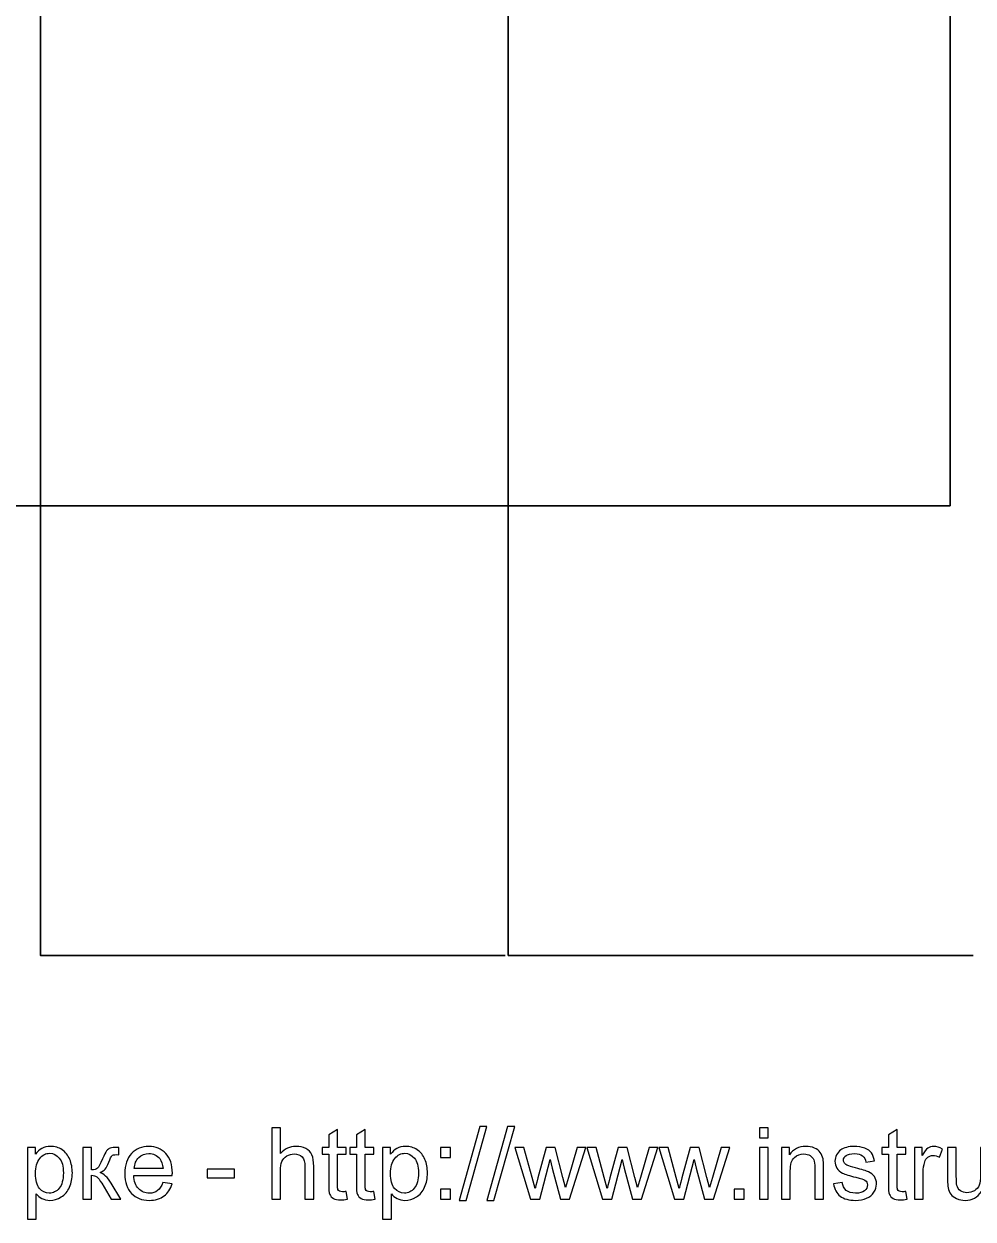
# Model space of a CAD drawing. Header units: centimetres. Extents: x -25 to 25, y -18.5 to 14.8.
# Drawn here: x -12.56 to 0.67, y -18.51 to -1.85 of the extents above; entities that cross this region are included whole.
import ezdxf

# ---------------------------------------------------------------- set-up
doc = ezdxf.new("R2010")
doc.units = ezdxf.units.CM
doc.header["$MEASUREMENT"] = 0
doc.layers.add('layer 1', color=7, linetype='Continuous')

msp = doc.modelspace()

# ---------------------------------------------------------------- linework, layer by layer
at = {"layer": 'layer 1', "color": 242, "lineweight": 35}
for points, knots in [([(0.35213, -8.56191), (0.35213, -8.56191), (-24.62987, -8.56191), (-24.62987, -8.56191), (-24.62987, -8.56191), (-24.62987, -8.56191), (-24.62987, 9.14346), (-24.62987, 9.14346), (-24.62987, 9.14346), (-24.62987, 9.14346), (0.35213, 9.14346), (0.35213, 9.14346), (0.35213, 9.14346), (0.35213, 9.14346), (0.35213, -8.56191), (0.35213, -8.56191)], [0, 0, 0, 0, 0.2, 0.2, 0.2, 0.2, 0.4, 0.4, 0.4, 0.4, 0.6, 0.6, 0.6, 0.6, 1, 1, 1, 1]), ([(-5.85171, -14.82957), (-5.85171, -14.82957), (-12.33358, -14.82957), (-12.33358, -14.82957), (-12.33358, -14.82957), (-12.33358, -14.82957), (-12.33358, 8.36534), (-12.33358, 8.36534), (-12.33358, 8.36534), (-12.33358, 8.36534), (-5.85171, 8.36534), (-5.85171, 8.36534)], [0, 0, 0, 0, 0.25, 0.25, 0.25, 0.25, 0.5, 0.5, 0.5, 0.5, 1, 1, 1, 1]), ([(0.67252, -14.82957), (0.67252, -14.82957), (-5.80935, -14.82957), (-5.80935, -14.82957), (-5.80935, -14.82957), (-5.80935, -14.82957), (-5.80935, 8.36534), (-5.80935, 8.36534), (-5.80935, 8.36534), (-5.80935, 8.36534), (0.67252, 8.36534), (0.67252, 8.36534)], [0, 0, 0, 0, 0.25, 0.25, 0.25, 0.25, 0.5, 0.5, 0.5, 0.5, 1, 1, 1, 1])]:
    msp.add_open_spline(points, degree=3, knots=knots, dxfattribs=at)
at = {"layer": 'layer 1', "color": 250}
for points, knots in [([(-9.10737, -18.22838), (-9.10737, -18.22838), (-9.10737, -17.23277), (-9.10737, -17.23277), (-9.10737, -17.23277), (-9.10737, -17.23277), (-8.985, -17.23277), (-8.985, -17.23277), (-8.985, -17.23277), (-8.985, -17.23277), (-8.985, -17.59106), (-8.985, -17.59106), (-8.985, -17.59106), (-8.92822, -17.52455), (-8.85661, -17.4914), (-8.76993, -17.4914), (-8.76993, -17.4914), (-8.71686, -17.4914), (-8.67074, -17.50183), (-8.63134, -17.52292), (-8.63134, -17.52292), (-8.59218, -17.54401), (-8.56414, -17.57298), (-8.54722, -17.61006), (-8.54722, -17.61006), (-8.5303, -17.64714), (-8.52196, -17.70114), (-8.52196, -17.77159), (-8.52196, -17.77159), (-8.52196, -17.77159), (-8.52196, -18.22838), (-8.52196, -18.22838), (-8.52196, -18.22838), (-8.52196, -18.22838), (-8.64432, -18.22838), (-8.64432, -18.22838), (-8.64432, -18.22838), (-8.64432, -18.22838), (-8.64432, -17.77206), (-8.64432, -17.77206), (-8.64432, -17.77206), (-8.64432, -17.71111), (-8.65753, -17.66661), (-8.68372, -17.6388), (-8.68372, -17.6388), (-8.71014, -17.61099), (-8.74722, -17.59708), (-8.79543, -17.59708), (-8.79543, -17.59708), (-8.83135, -17.59708), (-8.86518, -17.60635), (-8.89693, -17.62513), (-8.89693, -17.62513), (-8.92868, -17.6439), (-8.95116, -17.66939), (-8.96484, -17.7016), (-8.96484, -17.7016), (-8.97828, -17.73359), (-8.985, -17.77785), (-8.985, -17.8344), (-8.985, -17.8344), (-8.985, -17.8344), (-8.985, -18.22838), (-8.985, -18.22838), (-8.985, -18.22838), (-8.985, -18.22838), (-9.10737, -18.22838), (-9.10737, -18.22838)], [0, 0, 0, 0, 0.05555556, 0.05555556, 0.05555556, 0.05555556, 0.11111111, 0.11111111, 0.11111111, 0.11111111, 0.16666667, 0.16666667, 0.16666667, 0.16666667, 0.22222222, 0.22222222, 0.22222222, 0.22222222, 0.27777778, 0.27777778, 0.27777778, 0.27777778, 0.33333333, 0.33333333, 0.33333333, 0.33333333, 0.38888889, 0.38888889, 0.38888889, 0.38888889, 0.44444444, 0.44444444, 0.44444444, 0.44444444, 0.5, 0.5, 0.5, 0.5, 0.55555556, 0.55555556, 0.55555556, 0.55555556, 0.61111111, 0.61111111, 0.61111111, 0.61111111, 0.66666667, 0.66666667, 0.66666667, 0.66666667, 0.72222222, 0.72222222, 0.72222222, 0.72222222, 0.77777778, 0.77777778, 0.77777778, 0.77777778, 0.83333333, 0.83333333, 0.83333333, 0.83333333, 0.88888889, 0.88888889, 0.88888889, 0.88888889, 1, 1, 1, 1]), ([(-8.06842, -18.11922), (-8.06842, -18.11922), (-8.05173, -18.22722), (-8.05173, -18.22722), (-8.05173, -18.22722), (-8.08603, -18.23441), (-8.11685, -18.23811), (-8.14374, -18.23811), (-8.14374, -18.23811), (-8.188, -18.23811), (-8.2223, -18.23116), (-8.24687, -18.21702), (-8.24687, -18.21702), (-8.2712, -18.20289), (-8.28835, -18.18458), (-8.29832, -18.16164), (-8.29832, -18.16164), (-8.30828, -18.13869), (-8.31315, -18.09049), (-8.31315, -18.01702), (-8.31315, -18.01702), (-8.31315, -18.01702), (-8.31315, -17.60126), (-8.31315, -17.60126), (-8.31315, -17.60126), (-8.31315, -17.60126), (-8.40353, -17.60126), (-8.40353, -17.60126), (-8.40353, -17.60126), (-8.40353, -17.60126), (-8.40353, -17.5067), (-8.40353, -17.5067), (-8.40353, -17.5067), (-8.40353, -17.5067), (-8.31315, -17.5067), (-8.31315, -17.5067), (-8.31315, -17.5067), (-8.31315, -17.5067), (-8.31315, -17.32825), (-8.31315, -17.32825), (-8.31315, -17.32825), (-8.31315, -17.32825), (-8.19078, -17.25478), (-8.19078, -17.25478), (-8.19078, -17.25478), (-8.19078, -17.25478), (-8.19078, -17.5067), (-8.19078, -17.5067), (-8.19078, -17.5067), (-8.19078, -17.5067), (-8.06842, -17.5067), (-8.06842, -17.5067), (-8.06842, -17.5067), (-8.06842, -17.5067), (-8.06842, -17.60126), (-8.06842, -17.60126), (-8.06842, -17.60126), (-8.06842, -17.60126), (-8.19078, -17.60126), (-8.19078, -17.60126), (-8.19078, -17.60126), (-8.19078, -17.60126), (-8.19078, -18.02397), (-8.19078, -18.02397), (-8.19078, -18.02397), (-8.19078, -18.05897), (-8.1887, -18.08145), (-8.18429, -18.09141), (-8.18429, -18.09141), (-8.18012, -18.10138), (-8.17317, -18.10926), (-8.16344, -18.11528), (-8.16344, -18.11528), (-8.1537, -18.12108), (-8.1398, -18.12409), (-8.12172, -18.12409), (-8.12172, -18.12409), (-8.10828, -18.12409), (-8.09043, -18.12247), (-8.06842, -18.11922)], [0, 0, 0, 0, 0.04761905, 0.04761905, 0.04761905, 0.04761905, 0.0952381, 0.0952381, 0.0952381, 0.0952381, 0.14285714, 0.14285714, 0.14285714, 0.14285714, 0.19047619, 0.19047619, 0.19047619, 0.19047619, 0.23809524, 0.23809524, 0.23809524, 0.23809524, 0.28571429, 0.28571429, 0.28571429, 0.28571429, 0.33333333, 0.33333333, 0.33333333, 0.33333333, 0.38095238, 0.38095238, 0.38095238, 0.38095238, 0.42857143, 0.42857143, 0.42857143, 0.42857143, 0.47619048, 0.47619048, 0.47619048, 0.47619048, 0.52380952, 0.52380952, 0.52380952, 0.52380952, 0.57142857, 0.57142857, 0.57142857, 0.57142857, 0.61904762, 0.61904762, 0.61904762, 0.61904762, 0.66666667, 0.66666667, 0.66666667, 0.66666667, 0.71428571, 0.71428571, 0.71428571, 0.71428571, 0.76190476, 0.76190476, 0.76190476, 0.76190476, 0.80952381, 0.80952381, 0.80952381, 0.80952381, 0.85714286, 0.85714286, 0.85714286, 0.85714286, 0.9047619, 0.9047619, 0.9047619, 0.9047619, 1, 1, 1, 1]), ([(-7.68209, -18.11922), (-7.68209, -18.11922), (-7.6654, -18.22722), (-7.6654, -18.22722), (-7.6654, -18.22722), (-7.6997, -18.23441), (-7.73052, -18.23811), (-7.75741, -18.23811), (-7.75741, -18.23811), (-7.80167, -18.23811), (-7.83597, -18.23116), (-7.86054, -18.21702), (-7.86054, -18.21702), (-7.88487, -18.20289), (-7.90202, -18.18458), (-7.91199, -18.16164), (-7.91199, -18.16164), (-7.92195, -18.13869), (-7.92682, -18.09049), (-7.92682, -18.01702), (-7.92682, -18.01702), (-7.92682, -18.01702), (-7.92682, -17.60126), (-7.92682, -17.60126), (-7.92682, -17.60126), (-7.92682, -17.60126), (-8.0172, -17.60126), (-8.0172, -17.60126), (-8.0172, -17.60126), (-8.0172, -17.60126), (-8.0172, -17.5067), (-8.0172, -17.5067), (-8.0172, -17.5067), (-8.0172, -17.5067), (-7.92682, -17.5067), (-7.92682, -17.5067), (-7.92682, -17.5067), (-7.92682, -17.5067), (-7.92682, -17.32825), (-7.92682, -17.32825), (-7.92682, -17.32825), (-7.92682, -17.32825), (-7.80445, -17.25478), (-7.80445, -17.25478), (-7.80445, -17.25478), (-7.80445, -17.25478), (-7.80445, -17.5067), (-7.80445, -17.5067), (-7.80445, -17.5067), (-7.80445, -17.5067), (-7.68209, -17.5067), (-7.68209, -17.5067), (-7.68209, -17.5067), (-7.68209, -17.5067), (-7.68209, -17.60126), (-7.68209, -17.60126), (-7.68209, -17.60126), (-7.68209, -17.60126), (-7.80445, -17.60126), (-7.80445, -17.60126), (-7.80445, -17.60126), (-7.80445, -17.60126), (-7.80445, -18.02397), (-7.80445, -18.02397), (-7.80445, -18.02397), (-7.80445, -18.05897), (-7.80237, -18.08145), (-7.79796, -18.09141), (-7.79796, -18.09141), (-7.79379, -18.10138), (-7.78684, -18.10926), (-7.77711, -18.11528), (-7.77711, -18.11528), (-7.76737, -18.12108), (-7.75347, -18.12409), (-7.73539, -18.12409), (-7.73539, -18.12409), (-7.72195, -18.12409), (-7.7041, -18.12247), (-7.68209, -18.11922)], [0, 0, 0, 0, 0.04761905, 0.04761905, 0.04761905, 0.04761905, 0.0952381, 0.0952381, 0.0952381, 0.0952381, 0.14285714, 0.14285714, 0.14285714, 0.14285714, 0.19047619, 0.19047619, 0.19047619, 0.19047619, 0.23809524, 0.23809524, 0.23809524, 0.23809524, 0.28571429, 0.28571429, 0.28571429, 0.28571429, 0.33333333, 0.33333333, 0.33333333, 0.33333333, 0.38095238, 0.38095238, 0.38095238, 0.38095238, 0.42857143, 0.42857143, 0.42857143, 0.42857143, 0.47619048, 0.47619048, 0.47619048, 0.47619048, 0.52380952, 0.52380952, 0.52380952, 0.52380952, 0.57142857, 0.57142857, 0.57142857, 0.57142857, 0.61904762, 0.61904762, 0.61904762, 0.61904762, 0.66666667, 0.66666667, 0.66666667, 0.66666667, 0.71428571, 0.71428571, 0.71428571, 0.71428571, 0.76190476, 0.76190476, 0.76190476, 0.76190476, 0.80952381, 0.80952381, 0.80952381, 0.80952381, 0.85714286, 0.85714286, 0.85714286, 0.85714286, 0.9047619, 0.9047619, 0.9047619, 0.9047619, 1, 1, 1, 1]), ([(-6.49343, -18.24507), (-6.49343, -18.24507), (-6.2042, -17.21608), (-6.2042, -17.21608), (-6.2042, -17.21608), (-6.2042, -17.21608), (-6.10571, -17.21608), (-6.10571, -17.21608), (-6.10571, -17.21608), (-6.10571, -17.21608), (-6.39493, -18.24507), (-6.39493, -18.24507), (-6.39493, -18.24507), (-6.39493, -18.24507), (-6.49343, -18.24507), (-6.49343, -18.24507)], [0, 0, 0, 0, 0.2, 0.2, 0.2, 0.2, 0.4, 0.4, 0.4, 0.4, 0.6, 0.6, 0.6, 0.6, 1, 1, 1, 1]), ([(-6.1071, -18.24507), (-6.1071, -18.24507), (-5.81787, -17.21608), (-5.81787, -17.21608), (-5.81787, -17.21608), (-5.81787, -17.21608), (-5.71938, -17.21608), (-5.71938, -17.21608), (-5.71938, -17.21608), (-5.71938, -17.21608), (-6.0086, -18.24507), (-6.0086, -18.24507), (-6.0086, -18.24507), (-6.0086, -18.24507), (-6.1071, -18.24507), (-6.1071, -18.24507)], [0, 0, 0, 0, 0.2, 0.2, 0.2, 0.2, 0.4, 0.4, 0.4, 0.4, 0.6, 0.6, 0.6, 0.6, 1, 1, 1, 1]), ([(-2.30681, -17.37182), (-2.30681, -17.37182), (-2.30681, -17.23277), (-2.30681, -17.23277), (-2.30681, -17.23277), (-2.30681, -17.23277), (-2.18444, -17.23277), (-2.18444, -17.23277), (-2.18444, -17.23277), (-2.18444, -17.23277), (-2.18444, -17.37182), (-2.18444, -17.37182), (-2.18444, -17.37182), (-2.18444, -17.37182), (-2.30681, -17.37182), (-2.30681, -17.37182)], [0, 0, 0, 0, 0.2, 0.2, 0.2, 0.2, 0.4, 0.4, 0.4, 0.4, 0.6, 0.6, 0.6, 0.6, 1, 1, 1, 1]), ([(-0.26367, -18.11922), (-0.26367, -18.11922), (-0.24698, -18.22722), (-0.24698, -18.22722), (-0.24698, -18.22722), (-0.28128, -18.23441), (-0.3121, -18.23811), (-0.33899, -18.23811), (-0.33899, -18.23811), (-0.38325, -18.23811), (-0.41755, -18.23116), (-0.44212, -18.21702), (-0.44212, -18.21702), (-0.46645, -18.20289), (-0.4836, -18.18458), (-0.49357, -18.16164), (-0.49357, -18.16164), (-0.50353, -18.13869), (-0.5084, -18.09049), (-0.5084, -18.01702), (-0.5084, -18.01702), (-0.5084, -18.01702), (-0.5084, -17.60126), (-0.5084, -17.60126), (-0.5084, -17.60126), (-0.5084, -17.60126), (-0.59878, -17.60126), (-0.59878, -17.60126), (-0.59878, -17.60126), (-0.59878, -17.60126), (-0.59878, -17.5067), (-0.59878, -17.5067), (-0.59878, -17.5067), (-0.59878, -17.5067), (-0.5084, -17.5067), (-0.5084, -17.5067), (-0.5084, -17.5067), (-0.5084, -17.5067), (-0.5084, -17.32825), (-0.5084, -17.32825), (-0.5084, -17.32825), (-0.5084, -17.32825), (-0.38603, -17.25478), (-0.38603, -17.25478), (-0.38603, -17.25478), (-0.38603, -17.25478), (-0.38603, -17.5067), (-0.38603, -17.5067), (-0.38603, -17.5067), (-0.38603, -17.5067), (-0.26367, -17.5067), (-0.26367, -17.5067), (-0.26367, -17.5067), (-0.26367, -17.5067), (-0.26367, -17.60126), (-0.26367, -17.60126), (-0.26367, -17.60126), (-0.26367, -17.60126), (-0.38603, -17.60126), (-0.38603, -17.60126), (-0.38603, -17.60126), (-0.38603, -17.60126), (-0.38603, -18.02397), (-0.38603, -18.02397), (-0.38603, -18.02397), (-0.38603, -18.05897), (-0.38395, -18.08145), (-0.37954, -18.09141), (-0.37954, -18.09141), (-0.37537, -18.10138), (-0.36842, -18.10926), (-0.35869, -18.11528), (-0.35869, -18.11528), (-0.34895, -18.12108), (-0.33505, -18.12409), (-0.31697, -18.12409), (-0.31697, -18.12409), (-0.30353, -18.12409), (-0.28568, -18.12247), (-0.26367, -18.11922)], [0, 0, 0, 0, 0.04761905, 0.04761905, 0.04761905, 0.04761905, 0.0952381, 0.0952381, 0.0952381, 0.0952381, 0.14285714, 0.14285714, 0.14285714, 0.14285714, 0.19047619, 0.19047619, 0.19047619, 0.19047619, 0.23809524, 0.23809524, 0.23809524, 0.23809524, 0.28571429, 0.28571429, 0.28571429, 0.28571429, 0.33333333, 0.33333333, 0.33333333, 0.33333333, 0.38095238, 0.38095238, 0.38095238, 0.38095238, 0.42857143, 0.42857143, 0.42857143, 0.42857143, 0.47619048, 0.47619048, 0.47619048, 0.47619048, 0.52380952, 0.52380952, 0.52380952, 0.52380952, 0.57142857, 0.57142857, 0.57142857, 0.57142857, 0.61904762, 0.61904762, 0.61904762, 0.61904762, 0.66666667, 0.66666667, 0.66666667, 0.66666667, 0.71428571, 0.71428571, 0.71428571, 0.71428571, 0.76190476, 0.76190476, 0.76190476, 0.76190476, 0.80952381, 0.80952381, 0.80952381, 0.80952381, 0.85714286, 0.85714286, 0.85714286, 0.85714286, 0.9047619, 0.9047619, 0.9047619, 0.9047619, 1, 1, 1, 1]), ([(-12.51367, -18.50509), (-12.51367, -18.50509), (-12.51367, -17.5067), (-12.51367, -17.5067), (-12.51367, -17.5067), (-12.51367, -17.5067), (-12.40242, -17.5067), (-12.40242, -17.5067), (-12.40242, -17.5067), (-12.40242, -17.5067), (-12.40242, -17.60149), (-12.40242, -17.60149), (-12.40242, -17.60149), (-12.37624, -17.56487), (-12.34657, -17.53729), (-12.31343, -17.51898), (-12.31343, -17.51898), (-12.28052, -17.50067), (-12.24043, -17.4914), (-12.19338, -17.4914), (-12.19338, -17.4914), (-12.13174, -17.4914), (-12.07751, -17.50716), (-12.03046, -17.53891), (-12.03046, -17.53891), (-11.98341, -17.57043), (-11.94796, -17.61516), (-11.92385, -17.67264), (-11.92385, -17.67264), (-11.89998, -17.73034), (-11.88793, -17.79338), (-11.88793, -17.86221), (-11.88793, -17.86221), (-11.88793, -17.93568), (-11.90114, -18.00196), (-11.92756, -18.06105), (-11.92756, -18.06105), (-11.95398, -18.11992), (-11.99245, -18.16511), (-12.04297, -18.19663), (-12.04297, -18.19663), (-12.09327, -18.22792), (-12.14634, -18.24368), (-12.20196, -18.24368), (-12.20196, -18.24368), (-12.24275, -18.24368), (-12.27936, -18.2351), (-12.31158, -18.21795), (-12.31158, -18.21795), (-12.34402, -18.2008), (-12.37044, -18.17925), (-12.3913, -18.15306), (-12.3913, -18.15306), (-12.3913, -18.15306), (-12.3913, -18.50509), (-12.3913, -18.50509), (-12.3913, -18.50509), (-12.3913, -18.50509), (-12.51367, -18.50509), (-12.51367, -18.50509)], [0, 0, 0, 0, 0.0625, 0.0625, 0.0625, 0.0625, 0.125, 0.125, 0.125, 0.125, 0.1875, 0.1875, 0.1875, 0.1875, 0.25, 0.25, 0.25, 0.25, 0.3125, 0.3125, 0.3125, 0.3125, 0.375, 0.375, 0.375, 0.375, 0.4375, 0.4375, 0.4375, 0.4375, 0.5, 0.5, 0.5, 0.5, 0.5625, 0.5625, 0.5625, 0.5625, 0.625, 0.625, 0.625, 0.625, 0.6875, 0.6875, 0.6875, 0.6875, 0.75, 0.75, 0.75, 0.75, 0.8125, 0.8125, 0.8125, 0.8125, 0.875, 0.875, 0.875, 0.875, 1, 1, 1, 1]), ([(-10.62418, -17.99477), (-10.62418, -17.99477), (-10.49764, -18.01146), (-10.49764, -18.01146), (-10.49764, -18.01146), (-10.51734, -18.08492), (-10.55419, -18.14217), (-10.60796, -18.18272), (-10.60796, -18.18272), (-10.66173, -18.22328), (-10.73032, -18.24368), (-10.81399, -18.24368), (-10.81399, -18.24368), (-10.9192, -18.24368), (-11.00263, -18.21123), (-11.06428, -18.14634), (-11.06428, -18.14634), (-11.12593, -18.08168), (-11.15675, -17.9906), (-11.15675, -17.87357), (-11.15675, -17.87357), (-11.15675, -17.75259), (-11.1257, -17.6585), (-11.06335, -17.59175), (-11.06335, -17.59175), (-11.00101, -17.52478), (-10.92013, -17.4914), (-10.82071, -17.4914), (-10.82071, -17.4914), (-10.72453, -17.4914), (-10.64597, -17.52408), (-10.58502, -17.58967), (-10.58502, -17.58967), (-10.52406, -17.65525), (-10.49347, -17.74749), (-10.49347, -17.86638), (-10.49347, -17.86638), (-10.49347, -17.87357), (-10.4937, -17.88446), (-10.49417, -17.89883), (-10.49417, -17.89883), (-10.49417, -17.89883), (-11.0316, -17.89883), (-11.0316, -17.89883), (-11.0316, -17.89883), (-11.02697, -17.97785), (-11.00472, -18.03857), (-10.9644, -18.08052), (-10.9644, -18.08052), (-10.9243, -18.12247), (-10.87401, -18.14356), (-10.81399, -18.14356), (-10.81399, -18.14356), (-10.76926, -18.14356), (-10.73102, -18.13174), (-10.6995, -18.1081), (-10.6995, -18.1081), (-10.66775, -18.08446), (-10.64272, -18.04669), (-10.62418, -17.99477)], [0, 0, 0, 0, 0.0625, 0.0625, 0.0625, 0.0625, 0.125, 0.125, 0.125, 0.125, 0.1875, 0.1875, 0.1875, 0.1875, 0.25, 0.25, 0.25, 0.25, 0.3125, 0.3125, 0.3125, 0.3125, 0.375, 0.375, 0.375, 0.375, 0.4375, 0.4375, 0.4375, 0.4375, 0.5, 0.5, 0.5, 0.5, 0.5625, 0.5625, 0.5625, 0.5625, 0.625, 0.625, 0.625, 0.625, 0.6875, 0.6875, 0.6875, 0.6875, 0.75, 0.75, 0.75, 0.75, 0.8125, 0.8125, 0.8125, 0.8125, 0.875, 0.875, 0.875, 0.875, 1, 1, 1, 1]), ([(-7.56135, -18.50509), (-7.56135, -18.50509), (-7.56135, -17.5067), (-7.56135, -17.5067), (-7.56135, -17.5067), (-7.56135, -17.5067), (-7.4501, -17.5067), (-7.4501, -17.5067), (-7.4501, -17.5067), (-7.4501, -17.5067), (-7.4501, -17.60149), (-7.4501, -17.60149), (-7.4501, -17.60149), (-7.42392, -17.56487), (-7.39425, -17.53729), (-7.36111, -17.51898), (-7.36111, -17.51898), (-7.3282, -17.50067), (-7.28811, -17.4914), (-7.24106, -17.4914), (-7.24106, -17.4914), (-7.17942, -17.4914), (-7.12519, -17.50716), (-7.07814, -17.53891), (-7.07814, -17.53891), (-7.03109, -17.57043), (-6.99564, -17.61516), (-6.97153, -17.67264), (-6.97153, -17.67264), (-6.94766, -17.73034), (-6.93561, -17.79338), (-6.93561, -17.86221), (-6.93561, -17.86221), (-6.93561, -17.93568), (-6.94882, -18.00196), (-6.97524, -18.06105), (-6.97524, -18.06105), (-7.00166, -18.11992), (-7.04013, -18.16511), (-7.09065, -18.19663), (-7.09065, -18.19663), (-7.14095, -18.22792), (-7.19402, -18.24368), (-7.24964, -18.24368), (-7.24964, -18.24368), (-7.29043, -18.24368), (-7.32704, -18.2351), (-7.35926, -18.21795), (-7.35926, -18.21795), (-7.3917, -18.2008), (-7.41812, -18.17925), (-7.43898, -18.15306), (-7.43898, -18.15306), (-7.43898, -18.15306), (-7.43898, -18.50509), (-7.43898, -18.50509), (-7.43898, -18.50509), (-7.43898, -18.50509), (-7.56135, -18.50509), (-7.56135, -18.50509)], [0, 0, 0, 0, 0.0625, 0.0625, 0.0625, 0.0625, 0.125, 0.125, 0.125, 0.125, 0.1875, 0.1875, 0.1875, 0.1875, 0.25, 0.25, 0.25, 0.25, 0.3125, 0.3125, 0.3125, 0.3125, 0.375, 0.375, 0.375, 0.375, 0.4375, 0.4375, 0.4375, 0.4375, 0.5, 0.5, 0.5, 0.5, 0.5625, 0.5625, 0.5625, 0.5625, 0.625, 0.625, 0.625, 0.625, 0.6875, 0.6875, 0.6875, 0.6875, 0.75, 0.75, 0.75, 0.75, 0.8125, 0.8125, 0.8125, 0.8125, 0.875, 0.875, 0.875, 0.875, 1, 1, 1, 1]), ([(-1.99788, -18.22838), (-1.99788, -18.22838), (-1.99788, -17.5067), (-1.99788, -17.5067), (-1.99788, -17.5067), (-1.99788, -17.5067), (-1.88802, -17.5067), (-1.88802, -17.5067), (-1.88802, -17.5067), (-1.88802, -17.5067), (-1.88802, -17.60914), (-1.88802, -17.60914), (-1.88802, -17.60914), (-1.83518, -17.53057), (-1.75871, -17.4914), (-1.65882, -17.4914), (-1.65882, -17.4914), (-1.61525, -17.4914), (-1.57539, -17.49928), (-1.539, -17.51481), (-1.539, -17.51481), (-1.50262, -17.53034), (-1.47527, -17.55097), (-1.4572, -17.57623), (-1.4572, -17.57623), (-1.43912, -17.60149), (-1.42637, -17.63162), (-1.41919, -17.66638), (-1.41919, -17.66638), (-1.41478, -17.68909), (-1.41247, -17.72872), (-1.41247, -17.78527), (-1.41247, -17.78527), (-1.41247, -17.78527), (-1.41247, -18.22838), (-1.41247, -18.22838), (-1.41247, -18.22838), (-1.41247, -18.22838), (-1.53483, -18.22838), (-1.53483, -18.22838), (-1.53483, -18.22838), (-1.53483, -18.22838), (-1.53483, -17.7899), (-1.53483, -17.7899), (-1.53483, -17.7899), (-1.53483, -17.74008), (-1.53947, -17.70276), (-1.54897, -17.6782), (-1.54897, -17.6782), (-1.55847, -17.65363), (-1.57539, -17.63393), (-1.59949, -17.6191), (-1.59949, -17.6191), (-1.62359, -17.6045), (-1.6521, -17.59708), (-1.68455, -17.59708), (-1.68455, -17.59708), (-1.73646, -17.59708), (-1.78119, -17.61354), (-1.81896, -17.64668), (-1.81896, -17.64668), (-1.85674, -17.67959), (-1.87551, -17.74239), (-1.87551, -17.83463), (-1.87551, -17.83463), (-1.87551, -17.83463), (-1.87551, -18.22838), (-1.87551, -18.22838), (-1.87551, -18.22838), (-1.87551, -18.22838), (-1.99788, -18.22838), (-1.99788, -18.22838)], [0, 0, 0, 0, 0.05263158, 0.05263158, 0.05263158, 0.05263158, 0.10526316, 0.10526316, 0.10526316, 0.10526316, 0.15789474, 0.15789474, 0.15789474, 0.15789474, 0.21052632, 0.21052632, 0.21052632, 0.21052632, 0.26315789, 0.26315789, 0.26315789, 0.26315789, 0.31578947, 0.31578947, 0.31578947, 0.31578947, 0.36842105, 0.36842105, 0.36842105, 0.36842105, 0.42105263, 0.42105263, 0.42105263, 0.42105263, 0.47368421, 0.47368421, 0.47368421, 0.47368421, 0.52631579, 0.52631579, 0.52631579, 0.52631579, 0.57894737, 0.57894737, 0.57894737, 0.57894737, 0.63157895, 0.63157895, 0.63157895, 0.63157895, 0.68421053, 0.68421053, 0.68421053, 0.68421053, 0.73684211, 0.73684211, 0.73684211, 0.73684211, 0.78947368, 0.78947368, 0.78947368, 0.78947368, 0.84210526, 0.84210526, 0.84210526, 0.84210526, 0.89473684, 0.89473684, 0.89473684, 0.89473684, 1, 1, 1, 1]), ([(-1.27318, -18.01285), (-1.27318, -18.01285), (-1.15221, -17.99338), (-1.15221, -17.99338), (-1.15221, -17.99338), (-1.14549, -18.04182), (-1.12648, -18.0789), (-1.09543, -18.10486), (-1.09543, -18.10486), (-1.06437, -18.13058), (-1.0208, -18.14356), (-0.96518, -18.14356), (-0.96518, -18.14356), (-0.90887, -18.14356), (-0.86715, -18.1322), (-0.83981, -18.10926), (-0.83981, -18.10926), (-0.81269, -18.08655), (-0.79902, -18.05966), (-0.79902, -18.02884), (-0.79902, -18.02884), (-0.79902, -18.00126), (-0.8113, -17.97948), (-0.83563, -17.96372), (-0.83563, -17.96372), (-0.85278, -17.95283), (-0.8945, -17.93915), (-0.96078, -17.92223), (-0.96078, -17.92223), (-1.05024, -17.89975), (-1.11212, -17.88029), (-1.14688, -17.86383), (-1.14688, -17.86383), (-1.18141, -17.84715), (-1.2076, -17.82443), (-1.22544, -17.79523), (-1.22544, -17.79523), (-1.24329, -17.76626), (-1.25233, -17.73405), (-1.25233, -17.69882), (-1.25233, -17.69882), (-1.25233, -17.66661), (-1.24491, -17.63695), (-1.23031, -17.6096), (-1.23031, -17.6096), (-1.21548, -17.58225), (-1.19555, -17.55954), (-1.17029, -17.54146), (-1.17029, -17.54146), (-1.15128, -17.52756), (-1.12533, -17.51574), (-1.09265, -17.506), (-1.09265, -17.506), (-1.05974, -17.49627), (-1.02474, -17.4914), (-0.9872, -17.4914), (-0.9872, -17.4914), (-0.93065, -17.4914), (-0.88106, -17.49952), (-0.83841, -17.51597), (-0.83841, -17.51597), (-0.79554, -17.53219), (-0.76402, -17.55444), (-0.74363, -17.58225), (-0.74363, -17.58225), (-0.72346, -17.61029), (-0.70933, -17.64761), (-0.70168, -17.69442), (-0.70168, -17.69442), (-0.70168, -17.69442), (-0.82126, -17.71111), (-0.82126, -17.71111), (-0.82126, -17.71111), (-0.8266, -17.67356), (-0.84235, -17.64413), (-0.86831, -17.62304), (-0.86831, -17.62304), (-0.89427, -17.60195), (-0.93088, -17.59152), (-0.97839, -17.59152), (-0.97839, -17.59152), (-1.03425, -17.59152), (-1.07434, -17.60079), (-1.09821, -17.61933), (-1.09821, -17.61933), (-1.12208, -17.63787), (-1.13413, -17.65966), (-1.13413, -17.68445), (-1.13413, -17.68445), (-1.13413, -17.70021), (-1.12927, -17.71458), (-1.1193, -17.72733), (-1.1193, -17.72733), (-1.10933, -17.74031), (-1.09381, -17.7512), (-1.07249, -17.75977), (-1.07249, -17.75977), (-1.0602, -17.76441), (-1.02451, -17.77484), (-0.96472, -17.79106), (-0.96472, -17.79106), (-0.87851, -17.81401), (-0.81825, -17.83301), (-0.78395, -17.84761), (-0.78395, -17.84761), (-0.74965, -17.86221), (-0.72277, -17.88376), (-0.7033, -17.91157), (-0.7033, -17.91157), (-0.6836, -17.93962), (-0.67387, -17.97438), (-0.67387, -18.01609), (-0.67387, -18.01609), (-0.67387, -18.05665), (-0.68569, -18.09489), (-0.70956, -18.13081), (-0.70956, -18.13081), (-0.73343, -18.16673), (-0.76773, -18.19454), (-0.81246, -18.21424), (-0.81246, -18.21424), (-0.85742, -18.23394), (-0.90817, -18.24368), (-0.96472, -18.24368), (-0.96472, -18.24368), (-1.05835, -18.24368), (-1.12996, -18.22421), (-1.17909, -18.18551), (-1.17909, -18.18551), (-1.22822, -18.14657), (-1.25951, -18.0891), (-1.27318, -18.01285)], [0, 0, 0, 0, 0.02941176, 0.02941176, 0.02941176, 0.02941176, 0.05882353, 0.05882353, 0.05882353, 0.05882353, 0.08823529, 0.08823529, 0.08823529, 0.08823529, 0.11764706, 0.11764706, 0.11764706, 0.11764706, 0.14705882, 0.14705882, 0.14705882, 0.14705882, 0.17647059, 0.17647059, 0.17647059, 0.17647059, 0.20588235, 0.20588235, 0.20588235, 0.20588235, 0.23529412, 0.23529412, 0.23529412, 0.23529412, 0.26470588, 0.26470588, 0.26470588, 0.26470588, 0.29411765, 0.29411765, 0.29411765, 0.29411765, 0.32352941, 0.32352941, 0.32352941, 0.32352941, 0.35294118, 0.35294118, 0.35294118, 0.35294118, 0.38235294, 0.38235294, 0.38235294, 0.38235294, 0.41176471, 0.41176471, 0.41176471, 0.41176471, 0.44117647, 0.44117647, 0.44117647, 0.44117647, 0.47058824, 0.47058824, 0.47058824, 0.47058824, 0.5, 0.5, 0.5, 0.5, 0.52941176, 0.52941176, 0.52941176, 0.52941176, 0.55882353, 0.55882353, 0.55882353, 0.55882353, 0.58823529, 0.58823529, 0.58823529, 0.58823529, 0.61764706, 0.61764706, 0.61764706, 0.61764706, 0.64705882, 0.64705882, 0.64705882, 0.64705882, 0.67647059, 0.67647059, 0.67647059, 0.67647059, 0.70588235, 0.70588235, 0.70588235, 0.70588235, 0.73529412, 0.73529412, 0.73529412, 0.73529412, 0.76470588, 0.76470588, 0.76470588, 0.76470588, 0.79411765, 0.79411765, 0.79411765, 0.79411765, 0.82352941, 0.82352941, 0.82352941, 0.82352941, 0.85294118, 0.85294118, 0.85294118, 0.85294118, 0.88235294, 0.88235294, 0.88235294, 0.88235294, 0.91176471, 0.91176471, 0.91176471, 0.91176471, 0.94117647, 0.94117647, 0.94117647, 0.94117647, 1, 1, 1, 1]), ([(-0.14432, -18.22838), (-0.14432, -18.22838), (-0.14432, -17.5067), (-0.14432, -17.5067), (-0.14432, -17.5067), (-0.14432, -17.5067), (-0.03447, -17.5067), (-0.03447, -17.5067), (-0.03447, -17.5067), (-0.03447, -17.5067), (-0.03447, -17.61725), (-0.03447, -17.61725), (-0.03447, -17.61725), (-0.00642, -17.56603), (0.01953, -17.53219), (0.0434, -17.51597), (0.0434, -17.51597), (0.06727, -17.49952), (0.09346, -17.4914), (0.12197, -17.4914), (0.12197, -17.4914), (0.16322, -17.4914), (0.20517, -17.50438), (0.24781, -17.53011), (0.24781, -17.53011), (0.24781, -17.53011), (0.20424, -17.64297), (0.20424, -17.64297), (0.20424, -17.64297), (0.17458, -17.62628), (0.14491, -17.61794), (0.11525, -17.61794), (0.11525, -17.61794), (0.0886, -17.61794), (0.06473, -17.62605), (0.04364, -17.64204), (0.04364, -17.64204), (0.02255, -17.65804), (0.00748, -17.68028), (-0.00156, -17.70879), (-0.00156, -17.70879), (-0.01523, -17.75213), (-0.02195, -17.79964), (-0.02195, -17.85132), (-0.02195, -17.85132), (-0.02195, -17.85132), (-0.02195, -18.22838), (-0.02195, -18.22838), (-0.02195, -18.22838), (-0.02195, -18.22838), (-0.14432, -18.22838), (-0.14432, -18.22838)], [0, 0, 0, 0, 0.07142857, 0.07142857, 0.07142857, 0.07142857, 0.14285714, 0.14285714, 0.14285714, 0.14285714, 0.21428571, 0.21428571, 0.21428571, 0.21428571, 0.28571429, 0.28571429, 0.28571429, 0.28571429, 0.35714286, 0.35714286, 0.35714286, 0.35714286, 0.42857143, 0.42857143, 0.42857143, 0.42857143, 0.5, 0.5, 0.5, 0.5, 0.57142857, 0.57142857, 0.57142857, 0.57142857, 0.64285714, 0.64285714, 0.64285714, 0.64285714, 0.71428571, 0.71428571, 0.71428571, 0.71428571, 0.78571429, 0.78571429, 0.78571429, 0.78571429, 0.85714286, 0.85714286, 0.85714286, 0.85714286, 1, 1, 1, 1]), ([(-12.40242, -17.87194), (-12.40242, -17.96441), (-12.38365, -18.03278), (-12.34634, -18.07705), (-12.34634, -18.07705), (-12.3088, -18.12131), (-12.26337, -18.14356), (-12.21007, -18.14356), (-12.21007, -18.14356), (-12.15584, -18.14356), (-12.10949, -18.12061), (-12.07102, -18.07473), (-12.07102, -18.07473), (-12.03231, -18.02884), (-12.01308, -17.95792), (-12.01308, -17.86175), (-12.01308, -17.86175), (-12.01308, -17.76997), (-12.03185, -17.70137), (-12.06963, -17.65572), (-12.06963, -17.65572), (-12.1074, -17.61006), (-12.15236, -17.58735), (-12.20474, -17.58735), (-12.20474, -17.58735), (-12.25665, -17.58735), (-12.30254, -17.61168), (-12.3424, -17.66012), (-12.3424, -17.66012), (-12.38249, -17.70879), (-12.40242, -17.77924), (-12.40242, -17.87194)], [0, 0, 0, 0, 0.11111111, 0.11111111, 0.11111111, 0.11111111, 0.22222222, 0.22222222, 0.22222222, 0.22222222, 0.33333333, 0.33333333, 0.33333333, 0.33333333, 0.44444444, 0.44444444, 0.44444444, 0.44444444, 0.55555556, 0.55555556, 0.55555556, 0.55555556, 0.66666667, 0.66666667, 0.66666667, 0.66666667, 0.77777778, 0.77777778, 0.77777778, 0.77777778, 1, 1, 1, 1]), ([(-11.7417, -17.5067), (-11.7417, -17.5067), (-11.61933, -17.5067), (-11.61933, -17.5067), (-11.61933, -17.5067), (-11.61933, -17.5067), (-11.61933, -17.81818), (-11.61933, -17.81818), (-11.61933, -17.81818), (-11.5804, -17.81818), (-11.55305, -17.81076), (-11.53729, -17.7957), (-11.53729, -17.7957), (-11.52176, -17.78086), (-11.49882, -17.73753), (-11.46823, -17.66545), (-11.46823, -17.66545), (-11.44412, -17.60844), (-11.42466, -17.5709), (-11.40983, -17.55282), (-11.40983, -17.55282), (-11.39476, -17.53474), (-11.37761, -17.52246), (-11.35814, -17.5162), (-11.35814, -17.5162), (-11.33845, -17.50994), (-11.30716, -17.5067), (-11.26428, -17.5067), (-11.26428, -17.5067), (-11.26428, -17.5067), (-11.23972, -17.5067), (-11.23972, -17.5067), (-11.23972, -17.5067), (-11.23972, -17.5067), (-11.23972, -17.60751), (-11.23972, -17.60751), (-11.23972, -17.60751), (-11.23972, -17.60751), (-11.27379, -17.60682), (-11.27379, -17.60682), (-11.27379, -17.60682), (-11.306, -17.60682), (-11.32663, -17.61168), (-11.33566, -17.62119), (-11.33566, -17.62119), (-11.34517, -17.63115), (-11.35977, -17.66082), (-11.37923, -17.71018), (-11.37923, -17.71018), (-11.39777, -17.75746), (-11.41469, -17.79013), (-11.43022, -17.80821), (-11.43022, -17.80821), (-11.44552, -17.82629), (-11.46939, -17.84274), (-11.5016, -17.85781), (-11.5016, -17.85781), (-11.44899, -17.87194), (-11.39708, -17.92084), (-11.34609, -18.00474), (-11.34609, -18.00474), (-11.34609, -18.00474), (-11.21191, -18.22838), (-11.21191, -18.22838), (-11.21191, -18.22838), (-11.21191, -18.22838), (-11.34633, -18.22838), (-11.34633, -18.22838), (-11.34633, -18.22838), (-11.34633, -18.22838), (-11.47866, -18.00543), (-11.47866, -18.00543), (-11.47866, -18.00543), (-11.50531, -17.96024), (-11.52848, -17.93058), (-11.54818, -17.91621), (-11.54818, -17.91621), (-11.56811, -17.90184), (-11.59175, -17.89466), (-11.61933, -17.89466), (-11.61933, -17.89466), (-11.61933, -17.89466), (-11.61933, -18.22838), (-11.61933, -18.22838), (-11.61933, -18.22838), (-11.61933, -18.22838), (-11.7417, -18.22838), (-11.7417, -18.22838), (-11.7417, -18.22838), (-11.7417, -18.22838), (-11.7417, -17.5067), (-11.7417, -17.5067)], [0, 0, 0, 0, 0.04166667, 0.04166667, 0.04166667, 0.04166667, 0.08333333, 0.08333333, 0.08333333, 0.08333333, 0.125, 0.125, 0.125, 0.125, 0.16666667, 0.16666667, 0.16666667, 0.16666667, 0.20833333, 0.20833333, 0.20833333, 0.20833333, 0.25, 0.25, 0.25, 0.25, 0.29166667, 0.29166667, 0.29166667, 0.29166667, 0.33333333, 0.33333333, 0.33333333, 0.33333333, 0.375, 0.375, 0.375, 0.375, 0.41666667, 0.41666667, 0.41666667, 0.41666667, 0.45833333, 0.45833333, 0.45833333, 0.45833333, 0.5, 0.5, 0.5, 0.5, 0.54166667, 0.54166667, 0.54166667, 0.54166667, 0.58333333, 0.58333333, 0.58333333, 0.58333333, 0.625, 0.625, 0.625, 0.625, 0.66666667, 0.66666667, 0.66666667, 0.66666667, 0.70833333, 0.70833333, 0.70833333, 0.70833333, 0.75, 0.75, 0.75, 0.75, 0.79166667, 0.79166667, 0.79166667, 0.79166667, 0.83333333, 0.83333333, 0.83333333, 0.83333333, 0.875, 0.875, 0.875, 0.875, 0.91666667, 0.91666667, 0.91666667, 0.91666667, 1, 1, 1, 1]), ([(-11.02465, -17.79871), (-11.02465, -17.79871), (-10.62279, -17.79871), (-10.62279, -17.79871), (-10.62279, -17.79871), (-10.62812, -17.73799), (-10.64365, -17.69257), (-10.66891, -17.66221), (-10.66891, -17.66221), (-10.70761, -17.61516), (-10.75814, -17.59152), (-10.82001, -17.59152), (-10.82001, -17.59152), (-10.8761, -17.59152), (-10.92314, -17.61029), (-10.96138, -17.64784), (-10.96138, -17.64784), (-10.99939, -17.68538), (-11.02048, -17.73567), (-11.02465, -17.79871)], [0, 0, 0, 0, 0.16666667, 0.16666667, 0.16666667, 0.16666667, 0.33333333, 0.33333333, 0.33333333, 0.33333333, 0.5, 0.5, 0.5, 0.5, 0.66666667, 0.66666667, 0.66666667, 0.66666667, 1, 1, 1, 1]), ([(-7.4501, -17.87194), (-7.4501, -17.96441), (-7.43133, -18.03278), (-7.39402, -18.07705), (-7.39402, -18.07705), (-7.35648, -18.12131), (-7.31105, -18.14356), (-7.25775, -18.14356), (-7.25775, -18.14356), (-7.20352, -18.14356), (-7.15717, -18.12061), (-7.1187, -18.07473), (-7.1187, -18.07473), (-7.07999, -18.02884), (-7.06076, -17.95792), (-7.06076, -17.86175), (-7.06076, -17.86175), (-7.06076, -17.76997), (-7.07953, -17.70137), (-7.11731, -17.65572), (-7.11731, -17.65572), (-7.15508, -17.61006), (-7.20004, -17.58735), (-7.25242, -17.58735), (-7.25242, -17.58735), (-7.30433, -17.58735), (-7.35022, -17.61168), (-7.39008, -17.66012), (-7.39008, -17.66012), (-7.43017, -17.70879), (-7.4501, -17.77924), (-7.4501, -17.87194)], [0, 0, 0, 0, 0.11111111, 0.11111111, 0.11111111, 0.11111111, 0.22222222, 0.22222222, 0.22222222, 0.22222222, 0.33333333, 0.33333333, 0.33333333, 0.33333333, 0.44444444, 0.44444444, 0.44444444, 0.44444444, 0.55555556, 0.55555556, 0.55555556, 0.55555556, 0.66666667, 0.66666667, 0.66666667, 0.66666667, 0.77777778, 0.77777778, 0.77777778, 0.77777778, 1, 1, 1, 1]), ([(-6.75461, -17.64575), (-6.75461, -17.64575), (-6.75461, -17.5067), (-6.75461, -17.5067), (-6.75461, -17.5067), (-6.75461, -17.5067), (-6.61556, -17.5067), (-6.61556, -17.5067), (-6.61556, -17.5067), (-6.61556, -17.5067), (-6.61556, -17.64575), (-6.61556, -17.64575), (-6.61556, -17.64575), (-6.61556, -17.64575), (-6.75461, -17.64575), (-6.75461, -17.64575)], [0, 0, 0, 0, 0.2, 0.2, 0.2, 0.2, 0.4, 0.4, 0.4, 0.4, 0.6, 0.6, 0.6, 0.6, 1, 1, 1, 1]), ([(-5.49921, -18.22838), (-5.49921, -18.22838), (-5.71729, -17.5067), (-5.71729, -17.5067), (-5.71729, -17.5067), (-5.71729, -17.5067), (-5.58937, -17.5067), (-5.58937, -17.5067), (-5.58937, -17.5067), (-5.58937, -17.5067), (-5.47418, -17.92316), (-5.47418, -17.92316), (-5.47418, -17.92316), (-5.47418, -17.92316), (-5.4334, -18.0782), (-5.4334, -18.0782), (-5.4334, -18.0782), (-5.43177, -18.07056), (-5.41926, -18.02096), (-5.39608, -17.92942), (-5.39608, -17.92942), (-5.39608, -17.92942), (-5.28183, -17.5067), (-5.28183, -17.5067), (-5.28183, -17.5067), (-5.28183, -17.5067), (-5.15645, -17.5067), (-5.15645, -17.5067), (-5.15645, -17.5067), (-5.15645, -17.5067), (-5.04776, -17.92571), (-5.04776, -17.92571), (-5.04776, -17.92571), (-5.04776, -17.92571), (-5.0123, -18.06314), (-5.0123, -18.06314), (-5.0123, -18.06314), (-5.0123, -18.06314), (-4.97082, -17.92386), (-4.97082, -17.92386), (-4.97082, -17.92386), (-4.97082, -17.92386), (-4.84613, -17.5067), (-4.84613, -17.5067), (-4.84613, -17.5067), (-4.84613, -17.5067), (-4.72724, -17.5067), (-4.72724, -17.5067), (-4.72724, -17.5067), (-4.72724, -17.5067), (-4.95367, -18.22838), (-4.95367, -18.22838), (-4.95367, -18.22838), (-4.95367, -18.22838), (-5.0802, -18.22838), (-5.0802, -18.22838), (-5.0802, -18.22838), (-5.0802, -18.22838), (-5.19469, -17.79662), (-5.19469, -17.79662), (-5.19469, -17.79662), (-5.19469, -17.79662), (-5.22366, -17.6731), (-5.22366, -17.6731), (-5.22366, -17.6731), (-5.22366, -17.6731), (-5.36966, -18.22838), (-5.36966, -18.22838), (-5.36966, -18.22838), (-5.36966, -18.22838), (-5.49921, -18.22838), (-5.49921, -18.22838)], [0, 0, 0, 0, 0.05263158, 0.05263158, 0.05263158, 0.05263158, 0.10526316, 0.10526316, 0.10526316, 0.10526316, 0.15789474, 0.15789474, 0.15789474, 0.15789474, 0.21052632, 0.21052632, 0.21052632, 0.21052632, 0.26315789, 0.26315789, 0.26315789, 0.26315789, 0.31578947, 0.31578947, 0.31578947, 0.31578947, 0.36842105, 0.36842105, 0.36842105, 0.36842105, 0.42105263, 0.42105263, 0.42105263, 0.42105263, 0.47368421, 0.47368421, 0.47368421, 0.47368421, 0.52631579, 0.52631579, 0.52631579, 0.52631579, 0.57894737, 0.57894737, 0.57894737, 0.57894737, 0.63157895, 0.63157895, 0.63157895, 0.63157895, 0.68421053, 0.68421053, 0.68421053, 0.68421053, 0.73684211, 0.73684211, 0.73684211, 0.73684211, 0.78947368, 0.78947368, 0.78947368, 0.78947368, 0.84210526, 0.84210526, 0.84210526, 0.84210526, 0.89473684, 0.89473684, 0.89473684, 0.89473684, 1, 1, 1, 1]), ([(-4.49502, -18.22838), (-4.49502, -18.22838), (-4.7131, -17.5067), (-4.7131, -17.5067), (-4.7131, -17.5067), (-4.7131, -17.5067), (-4.58518, -17.5067), (-4.58518, -17.5067), (-4.58518, -17.5067), (-4.58518, -17.5067), (-4.46999, -17.92316), (-4.46999, -17.92316), (-4.46999, -17.92316), (-4.46999, -17.92316), (-4.42921, -18.0782), (-4.42921, -18.0782), (-4.42921, -18.0782), (-4.42758, -18.07056), (-4.41507, -18.02096), (-4.39189, -17.92942), (-4.39189, -17.92942), (-4.39189, -17.92942), (-4.27764, -17.5067), (-4.27764, -17.5067), (-4.27764, -17.5067), (-4.27764, -17.5067), (-4.15226, -17.5067), (-4.15226, -17.5067), (-4.15226, -17.5067), (-4.15226, -17.5067), (-4.04357, -17.92571), (-4.04357, -17.92571), (-4.04357, -17.92571), (-4.04357, -17.92571), (-4.00811, -18.06314), (-4.00811, -18.06314), (-4.00811, -18.06314), (-4.00811, -18.06314), (-3.96663, -17.92386), (-3.96663, -17.92386), (-3.96663, -17.92386), (-3.96663, -17.92386), (-3.84194, -17.5067), (-3.84194, -17.5067), (-3.84194, -17.5067), (-3.84194, -17.5067), (-3.72305, -17.5067), (-3.72305, -17.5067), (-3.72305, -17.5067), (-3.72305, -17.5067), (-3.94948, -18.22838), (-3.94948, -18.22838), (-3.94948, -18.22838), (-3.94948, -18.22838), (-4.07601, -18.22838), (-4.07601, -18.22838), (-4.07601, -18.22838), (-4.07601, -18.22838), (-4.1905, -17.79662), (-4.1905, -17.79662), (-4.1905, -17.79662), (-4.1905, -17.79662), (-4.21947, -17.6731), (-4.21947, -17.6731), (-4.21947, -17.6731), (-4.21947, -17.6731), (-4.36547, -18.22838), (-4.36547, -18.22838), (-4.36547, -18.22838), (-4.36547, -18.22838), (-4.49502, -18.22838), (-4.49502, -18.22838)], [0, 0, 0, 0, 0.05263158, 0.05263158, 0.05263158, 0.05263158, 0.10526316, 0.10526316, 0.10526316, 0.10526316, 0.15789474, 0.15789474, 0.15789474, 0.15789474, 0.21052632, 0.21052632, 0.21052632, 0.21052632, 0.26315789, 0.26315789, 0.26315789, 0.26315789, 0.31578947, 0.31578947, 0.31578947, 0.31578947, 0.36842105, 0.36842105, 0.36842105, 0.36842105, 0.42105263, 0.42105263, 0.42105263, 0.42105263, 0.47368421, 0.47368421, 0.47368421, 0.47368421, 0.52631579, 0.52631579, 0.52631579, 0.52631579, 0.57894737, 0.57894737, 0.57894737, 0.57894737, 0.63157895, 0.63157895, 0.63157895, 0.63157895, 0.68421053, 0.68421053, 0.68421053, 0.68421053, 0.73684211, 0.73684211, 0.73684211, 0.73684211, 0.78947368, 0.78947368, 0.78947368, 0.78947368, 0.84210526, 0.84210526, 0.84210526, 0.84210526, 0.89473684, 0.89473684, 0.89473684, 0.89473684, 1, 1, 1, 1]), ([(-3.49083, -18.22838), (-3.49083, -18.22838), (-3.70891, -17.5067), (-3.70891, -17.5067), (-3.70891, -17.5067), (-3.70891, -17.5067), (-3.58099, -17.5067), (-3.58099, -17.5067), (-3.58099, -17.5067), (-3.58099, -17.5067), (-3.4658, -17.92316), (-3.4658, -17.92316), (-3.4658, -17.92316), (-3.4658, -17.92316), (-3.42502, -18.0782), (-3.42502, -18.0782), (-3.42502, -18.0782), (-3.42339, -18.07056), (-3.41088, -18.02096), (-3.3877, -17.92942), (-3.3877, -17.92942), (-3.3877, -17.92942), (-3.27345, -17.5067), (-3.27345, -17.5067), (-3.27345, -17.5067), (-3.27345, -17.5067), (-3.14807, -17.5067), (-3.14807, -17.5067), (-3.14807, -17.5067), (-3.14807, -17.5067), (-3.03938, -17.92571), (-3.03938, -17.92571), (-3.03938, -17.92571), (-3.03938, -17.92571), (-3.00392, -18.06314), (-3.00392, -18.06314), (-3.00392, -18.06314), (-3.00392, -18.06314), (-2.96244, -17.92386), (-2.96244, -17.92386), (-2.96244, -17.92386), (-2.96244, -17.92386), (-2.83775, -17.5067), (-2.83775, -17.5067), (-2.83775, -17.5067), (-2.83775, -17.5067), (-2.71886, -17.5067), (-2.71886, -17.5067), (-2.71886, -17.5067), (-2.71886, -17.5067), (-2.94529, -18.22838), (-2.94529, -18.22838), (-2.94529, -18.22838), (-2.94529, -18.22838), (-3.07182, -18.22838), (-3.07182, -18.22838), (-3.07182, -18.22838), (-3.07182, -18.22838), (-3.18631, -17.79662), (-3.18631, -17.79662), (-3.18631, -17.79662), (-3.18631, -17.79662), (-3.21528, -17.6731), (-3.21528, -17.6731), (-3.21528, -17.6731), (-3.21528, -17.6731), (-3.36128, -18.22838), (-3.36128, -18.22838), (-3.36128, -18.22838), (-3.36128, -18.22838), (-3.49083, -18.22838), (-3.49083, -18.22838)], [0, 0, 0, 0, 0.05263158, 0.05263158, 0.05263158, 0.05263158, 0.10526316, 0.10526316, 0.10526316, 0.10526316, 0.15789474, 0.15789474, 0.15789474, 0.15789474, 0.21052632, 0.21052632, 0.21052632, 0.21052632, 0.26315789, 0.26315789, 0.26315789, 0.26315789, 0.31578947, 0.31578947, 0.31578947, 0.31578947, 0.36842105, 0.36842105, 0.36842105, 0.36842105, 0.42105263, 0.42105263, 0.42105263, 0.42105263, 0.47368421, 0.47368421, 0.47368421, 0.47368421, 0.52631579, 0.52631579, 0.52631579, 0.52631579, 0.57894737, 0.57894737, 0.57894737, 0.57894737, 0.63157895, 0.63157895, 0.63157895, 0.63157895, 0.68421053, 0.68421053, 0.68421053, 0.68421053, 0.73684211, 0.73684211, 0.73684211, 0.73684211, 0.78947368, 0.78947368, 0.78947368, 0.78947368, 0.84210526, 0.84210526, 0.84210526, 0.84210526, 0.89473684, 0.89473684, 0.89473684, 0.89473684, 1, 1, 1, 1]), ([(-2.30681, -18.22838), (-2.30681, -18.22838), (-2.30681, -17.5067), (-2.30681, -17.5067), (-2.30681, -17.5067), (-2.30681, -17.5067), (-2.18444, -17.5067), (-2.18444, -17.5067), (-2.18444, -17.5067), (-2.18444, -17.5067), (-2.18444, -18.22838), (-2.18444, -18.22838), (-2.18444, -18.22838), (-2.18444, -18.22838), (-2.30681, -18.22838), (-2.30681, -18.22838)], [0, 0, 0, 0, 0.2, 0.2, 0.2, 0.2, 0.4, 0.4, 0.4, 0.4, 0.6, 0.6, 0.6, 0.6, 1, 1, 1, 1]), ([(0.7915, -18.22838), (0.7915, -18.22838), (0.7915, -18.12108), (0.7915, -18.12108), (0.7915, -18.12108), (0.73542, -18.20289), (0.6594, -18.24368), (0.56322, -18.24368), (0.56322, -18.24368), (0.52081, -18.24368), (0.48118, -18.23556), (0.44433, -18.21934), (0.44433, -18.21934), (0.40749, -18.20289), (0.38014, -18.18249), (0.36229, -18.15793), (0.36229, -18.15793), (0.34445, -18.13313), (0.33193, -18.103), (0.32475, -18.06731), (0.32475, -18.06731), (0.31988, -18.04321), (0.31733, -18.0052), (0.31733, -17.95329), (0.31733, -17.95329), (0.31733, -17.95329), (0.31733, -17.5067), (0.31733, -17.5067), (0.31733, -17.5067), (0.31733, -17.5067), (0.4397, -17.5067), (0.4397, -17.5067), (0.4397, -17.5067), (0.4397, -17.5067), (0.4397, -17.90601), (0.4397, -17.90601), (0.4397, -17.90601), (0.4397, -17.96974), (0.44225, -18.01285), (0.44712, -18.03487), (0.44712, -18.03487), (0.45476, -18.06708), (0.47099, -18.09211), (0.49602, -18.11042), (0.49602, -18.11042), (0.52081, -18.12873), (0.5514, -18.138), (0.58802, -18.138), (0.58802, -18.138), (0.62464, -18.138), (0.65894, -18.12873), (0.69092, -18.10995), (0.69092, -18.10995), (0.7229, -18.09118), (0.74561, -18.06546), (0.75906, -18.03324), (0.75906, -18.03324), (0.77227, -18.00103), (0.77899, -17.95398), (0.77899, -17.89257), (0.77899, -17.89257), (0.77899, -17.89257), (0.77899, -17.5067), (0.77899, -17.5067), (0.77899, -17.5067), (0.77899, -17.5067), (0.90135, -17.5067), (0.90135, -17.5067), (0.90135, -17.5067), (0.90135, -17.5067), (0.90135, -18.22838), (0.90135, -18.22838), (0.90135, -18.22838), (0.90135, -18.22838), (0.7915, -18.22838), (0.7915, -18.22838)], [0, 0, 0, 0, 0.05, 0.05, 0.05, 0.05, 0.1, 0.1, 0.1, 0.1, 0.15, 0.15, 0.15, 0.15, 0.2, 0.2, 0.2, 0.2, 0.25, 0.25, 0.25, 0.25, 0.3, 0.3, 0.3, 0.3, 0.35, 0.35, 0.35, 0.35, 0.4, 0.4, 0.4, 0.4, 0.45, 0.45, 0.45, 0.45, 0.5, 0.5, 0.5, 0.5, 0.55, 0.55, 0.55, 0.55, 0.6, 0.6, 0.6, 0.6, 0.65, 0.65, 0.65, 0.65, 0.7, 0.7, 0.7, 0.7, 0.75, 0.75, 0.75, 0.75, 0.8, 0.8, 0.8, 0.8, 0.85, 0.85, 0.85, 0.85, 0.9, 0.9, 0.9, 0.9, 1, 1, 1, 1]), ([(-10.0054, -17.92942), (-10.0054, -17.92942), (-10.0054, -17.80705), (-10.0054, -17.80705), (-10.0054, -17.80705), (-10.0054, -17.80705), (-9.62718, -17.80705), (-9.62718, -17.80705), (-9.62718, -17.80705), (-9.62718, -17.80705), (-9.62718, -17.92942), (-9.62718, -17.92942), (-9.62718, -17.92942), (-9.62718, -17.92942), (-10.0054, -17.92942), (-10.0054, -17.92942)], [0, 0, 0, 0, 0.2, 0.2, 0.2, 0.2, 0.4, 0.4, 0.4, 0.4, 0.6, 0.6, 0.6, 0.6, 1, 1, 1, 1]), ([(-6.75461, -18.22838), (-6.75461, -18.22838), (-6.75461, -18.08933), (-6.75461, -18.08933), (-6.75461, -18.08933), (-6.75461, -18.08933), (-6.61556, -18.08933), (-6.61556, -18.08933), (-6.61556, -18.08933), (-6.61556, -18.08933), (-6.61556, -18.22838), (-6.61556, -18.22838), (-6.61556, -18.22838), (-6.61556, -18.22838), (-6.75461, -18.22838), (-6.75461, -18.22838)], [0, 0, 0, 0, 0.2, 0.2, 0.2, 0.2, 0.4, 0.4, 0.4, 0.4, 0.6, 0.6, 0.6, 0.6, 1, 1, 1, 1]), ([(-2.65837, -18.22838), (-2.65837, -18.22838), (-2.65837, -18.08933), (-2.65837, -18.08933), (-2.65837, -18.08933), (-2.65837, -18.08933), (-2.51932, -18.08933), (-2.51932, -18.08933), (-2.51932, -18.08933), (-2.51932, -18.08933), (-2.51932, -18.22838), (-2.51932, -18.22838), (-2.51932, -18.22838), (-2.51932, -18.22838), (-2.65837, -18.22838), (-2.65837, -18.22838)], [0, 0, 0, 0, 0.2, 0.2, 0.2, 0.2, 0.4, 0.4, 0.4, 0.4, 0.6, 0.6, 0.6, 0.6, 1, 1, 1, 1])]:
    msp.add_open_spline(points, degree=3, knots=knots, dxfattribs=at)

doc.saveas('drawing.dxf')
